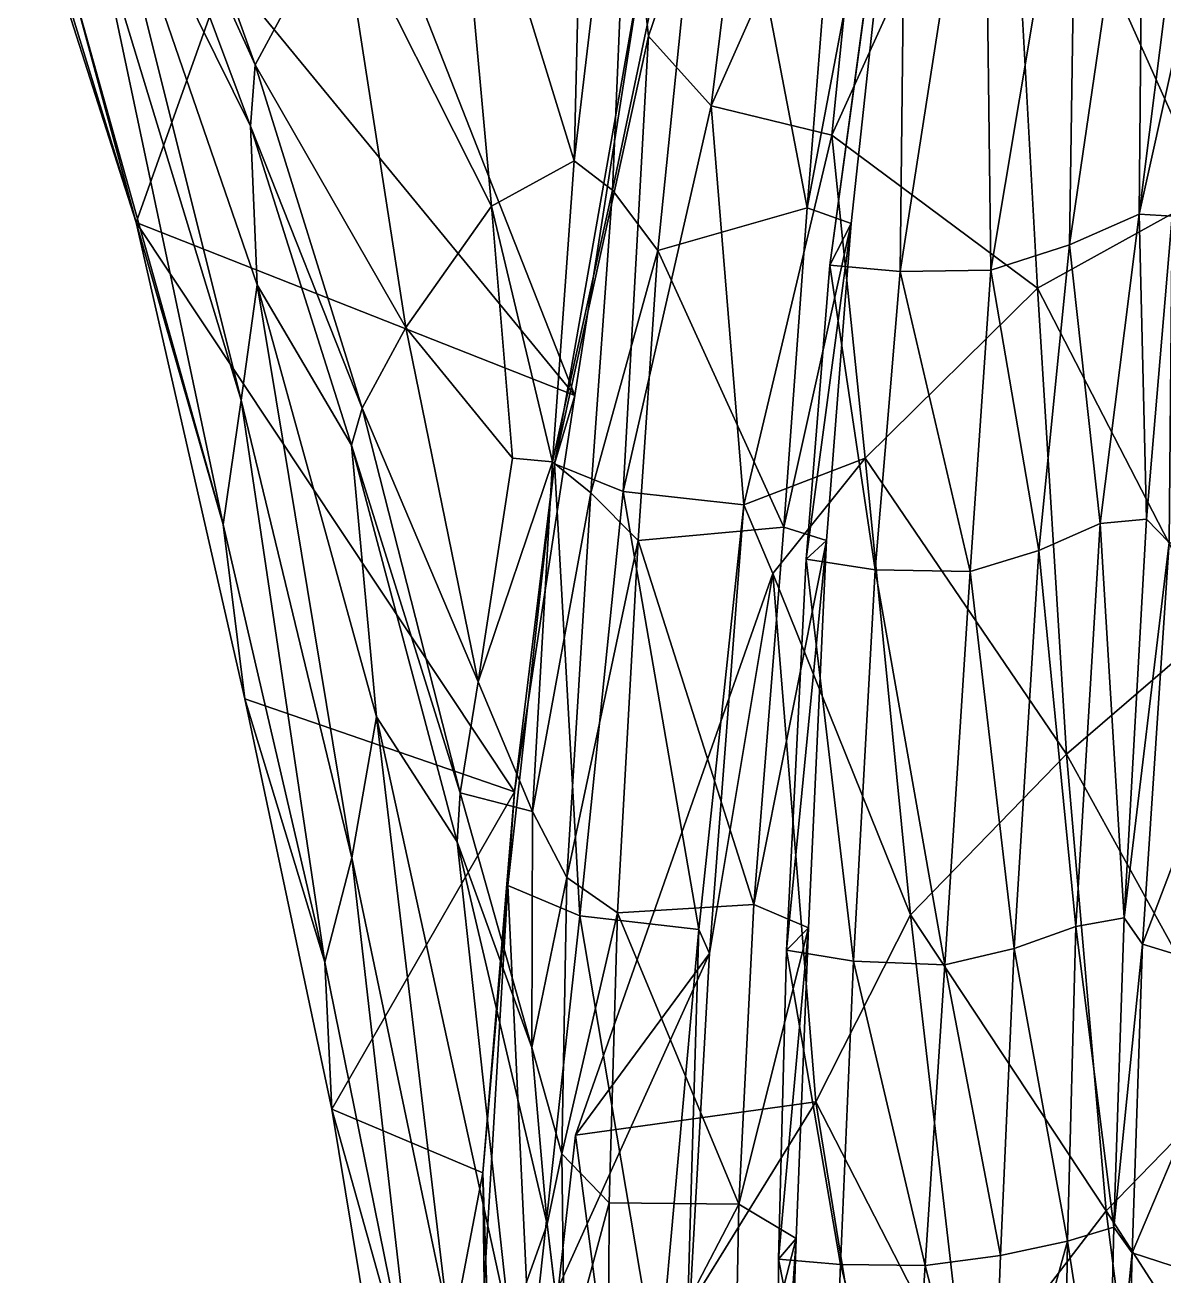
# Model space of a CAD drawing. Extents: x -4.77 to 4.77, y -2.48 to 3.3.
# Drawn here: x -0.8124 to -0.4326, y -1.204 to -0.7869 of the extents above; entities that cross this region are included whole.
import ezdxf

# ---------------------------------------------------------------- set-up
doc = ezdxf.new("R2010")
doc.units = 0

msp = doc.modelspace()

# ---------------------------------------------------------------- linework, layer by layer
for points in [[(-0.67039, -0.69852, 0.4701), (-0.62931, -0.83221, 0.49057), (-0.62475, -0.64262, 0.54521)], [(-0.67039, -0.69852, -0.4701), (-0.62475, -0.64262, -0.54521), (-0.62931, -0.83221, -0.49057)], [(-0.60869, -0.65863, 0.56828), (-0.62475, -0.64262, 0.54521), (-0.62931, -0.83221, 0.49057)], [(-0.60869, -0.65863, -0.56828), (-0.62931, -0.83221, -0.49057), (-0.62475, -0.64262, -0.54521)], [(-0.60869, -0.65863, 0.56828), (-0.62931, -0.83221, 0.49057), (-0.61648, -0.84192, 0.51817)], [(-0.60869, -0.65863, -0.56828), (-0.61648, -0.84192, -0.51817), (-0.62931, -0.83221, -0.49057)], [(-0.58315, -0.6831, 0.58281), (-0.60869, -0.65863, 0.56828), (-0.61648, -0.84192, 0.51817)], [(-0.58315, -0.6831, -0.58281), (-0.61648, -0.84192, -0.51817), (-0.60869, -0.65863, -0.56828)], [(-0.58315, -0.6831, 0.58281), (-0.55156, -0.84787, 0.52483), (-0.53659, -0.65766, 0.56737)], [(-0.58315, -0.6831, -0.58281), (-0.53659, -0.65766, -0.56737), (-0.55156, -0.84787, -0.52483)], [(-0.55156, -0.84787, 0.52483), (-0.51603, -0.65973, 0.57687), (-0.53659, -0.65766, 0.56737)], [(-0.55156, -0.84787, -0.52483), (-0.53659, -0.65766, -0.56737), (-0.51603, -0.65973, -0.57687)], [(-0.55156, -0.84787, 0.52483), (-0.53688, -0.85305, 0.52474), (-0.51603, -0.65973, 0.57687)], [(-0.55156, -0.84787, -0.52483), (-0.51603, -0.65973, -0.57687), (-0.53688, -0.85305, -0.52474)], [(-0.51603, -0.65973, 0.57687), (-0.54395, -0.86695, 0.58427), (-0.51842, -0.67903, 0.65101)], [(-0.51603, -0.65973, 0.57687), (-0.53688, -0.85305, 0.52474), (-0.54395, -0.86695, 0.58427)], [(-0.51603, -0.65973, -0.57687), (-0.51842, -0.67903, -0.65101), (-0.54395, -0.86695, -0.58427)], [(-0.51603, -0.65973, -0.57687), (-0.54395, -0.86695, -0.58427), (-0.53688, -0.85305, -0.52474)], [(-0.73563, -0.80014, 0.33411), (-0.78335, -0.66776, 0.31267), (-0.78702, -0.68729, 0.28582)], [(-0.73563, -0.80014, -0.33411), (-0.78702, -0.68729, -0.28582), (-0.78335, -0.66776, -0.31267)], [(-0.70715, -0.74733, 0.39719), (-0.78335, -0.66776, 0.31267), (-0.73563, -0.80014, 0.33411)], [(-0.70715, -0.74733, -0.39719), (-0.73563, -0.80014, -0.33411), (-0.78335, -0.66776, -0.31267)], [(-0.52059, -0.86904, 0.61754), (-0.51842, -0.67903, 0.65101), (-0.54395, -0.86695, 0.58427)], [(-0.52059, -0.86904, -0.61754), (-0.54395, -0.86695, -0.58427), (-0.51842, -0.67903, -0.65101)], [(-0.52059, -0.86904, 0.61754), (-0.49259, -0.68887, 0.67537), (-0.51842, -0.67903, 0.65101)], [(-0.52059, -0.86904, -0.61754), (-0.51842, -0.67903, -0.65101), (-0.49259, -0.68887, -0.67537)], [(-0.58315, -0.6831, 0.58281), (-0.61648, -0.84192, 0.51817), (-0.60135, -0.86204, 0.5306)], [(-0.58315, -0.6831, -0.58281), (-0.60135, -0.86204, -0.5306), (-0.61648, -0.84192, -0.51817)], [(-0.60686, -0.76875, -0.67913), (-0.56726, -0.68177, -0.78219), (-0.6045, -0.79064, -0.71361)], [(-0.60686, -0.76875, 0.67913), (-0.6045, -0.79064, 0.71361), (-0.56726, -0.68177, 0.78219)], [(-0.56726, -0.68177, -0.78219), (-0.58352, -0.81381, -0.72971), (-0.6045, -0.79064, -0.71361)], [(-0.56726, -0.68177, 0.78219), (-0.6045, -0.79064, 0.71361), (-0.58352, -0.81381, 0.72971)], [(-0.58315, -0.6831, 0.58281), (-0.60135, -0.86204, 0.5306), (-0.55156, -0.84787, 0.52483)], [(-0.58315, -0.6831, -0.58281), (-0.55156, -0.84787, -0.52483), (-0.60135, -0.86204, -0.5306)], [(-0.56726, -0.68177, -0.78219), (-0.5301, -0.69349, -0.80287), (-0.58352, -0.81381, -0.72971)], [(-0.56726, -0.68177, 0.78219), (-0.58352, -0.81381, 0.72971), (-0.5301, -0.69349, 0.80287)], [(-0.78955, -0.7148, 0.07684), (-0.73714, -0.82061, 0.30188), (-0.78702, -0.68729, 0.28582)], [(-0.78955, -0.7148, -0.07684), (-0.78702, -0.68729, -0.28582), (-0.73714, -0.82061, -0.30188)], [(-0.73563, -0.80014, 0.33411), (-0.78702, -0.68729, 0.28582), (-0.73714, -0.82061, 0.30188)], [(-0.73563, -0.80014, -0.33411), (-0.73714, -0.82061, -0.30188), (-0.78702, -0.68729, -0.28582)], [(-0.43945, -0.69167, 0.67872), (-0.44082, -0.84994, 0.62229), (-0.42017, -0.68582, 0.66296)], [(-0.40632, -0.69414, 0.66942), (-0.42017, -0.68582, 0.66296), (-0.44082, -0.84994, 0.62229)], [(-0.43945, -0.69167, -0.67872), (-0.42017, -0.68582, -0.66296), (-0.44082, -0.84994, -0.62229)], [(-0.40632, -0.69414, -0.66942), (-0.44082, -0.84994, -0.62229), (-0.42017, -0.68582, -0.66296)], [(-0.49259, -0.68887, 0.67537), (-0.52059, -0.86904, 0.61754), (-0.4903, -0.8686, 0.64136)], [(-0.49259, -0.68887, -0.67537), (-0.4903, -0.8686, -0.64136), (-0.52059, -0.86904, -0.61754)], [(-0.49259, -0.68887, 0.67537), (-0.4903, -0.8686, 0.64136), (-0.46168, -0.6971, 0.69182)], [(-0.49259, -0.68887, -0.67537), (-0.46168, -0.6971, -0.69182), (-0.4903, -0.8686, -0.64136)], [(-0.43945, -0.69167, 0.67872), (-0.46411, -0.86019, 0.63727), (-0.44082, -0.84994, 0.62229)], [(-0.46411, -0.86019, 0.63727), (-0.43945, -0.69167, 0.67872), (-0.46168, -0.6971, 0.69182)], [(-0.43945, -0.69167, -0.67872), (-0.44082, -0.84994, -0.62229), (-0.46411, -0.86019, -0.63727)], [(-0.46411, -0.86019, -0.63727), (-0.46168, -0.6971, -0.69182), (-0.43945, -0.69167, -0.67872)], [(-0.54329, -0.82364, -0.74748), (-0.58352, -0.81381, -0.72971), (-0.5301, -0.69349, -0.80287)], [(-0.54329, -0.82364, 0.74748), (-0.5301, -0.69349, 0.80287), (-0.58352, -0.81381, 0.72971)], [(-0.54329, -0.82364, -0.74748), (-0.5301, -0.69349, -0.80287), (-0.48477, -0.69451, -0.81741)], [(-0.54329, -0.82364, 0.74748), (-0.48477, -0.69451, 0.81741), (-0.5301, -0.69349, 0.80287)], [(-0.47472, -0.87468, -0.83287), (-0.54329, -0.82364, -0.74748), (-0.48477, -0.69451, -0.81741)], [(-0.47472, -0.87468, 0.83287), (-0.48477, -0.69451, 0.81741), (-0.54329, -0.82364, 0.74748)], [(-0.41812, -0.84325, -0.90366), (-0.48477, -0.69451, -0.81741), (-0.40211, -0.71086, -0.92346)], [(-0.41812, -0.84325, -0.90366), (-0.47472, -0.87468, -0.83287), (-0.48477, -0.69451, -0.81741)], [(-0.41812, -0.84325, 0.90366), (-0.40211, -0.71086, 0.92346), (-0.48477, -0.69451, 0.81741)], [(-0.41812, -0.84325, 0.90366), (-0.48477, -0.69451, 0.81741), (-0.47472, -0.87468, 0.83287)], [(-0.40632, -0.69414, 0.66942), (-0.44082, -0.84994, 0.62229), (-0.4298, -0.85068, 0.63118)], [(-0.40632, -0.69414, -0.66942), (-0.4298, -0.85068, -0.63118), (-0.44082, -0.84994, -0.62229)], [(-0.70715, -0.74733, 0.39719), (-0.65677, -0.84731, 0.45011), (-0.67039, -0.69852, 0.4701)], [(-0.70715, -0.74733, -0.39719), (-0.67039, -0.69852, -0.4701), (-0.65677, -0.84731, -0.45011)], [(-0.67039, -0.69852, 0.4701), (-0.65677, -0.84731, 0.45011), (-0.62931, -0.83221, 0.49057)], [(-0.67039, -0.69852, -0.4701), (-0.62931, -0.83221, -0.49057), (-0.65677, -0.84731, -0.45011)], [(-0.46411, -0.86019, 0.63727), (-0.46168, -0.6971, 0.69182), (-0.4903, -0.8686, 0.64136)], [(-0.46411, -0.86019, -0.63727), (-0.4903, -0.8686, -0.64136), (-0.46168, -0.6971, -0.69182)], [(-0.78955, -0.7148, 0.07684), (-0.74027, -0.91201, -0.07751), (-0.73495, -0.87358, 0.11231)], [(-0.78955, -0.7148, 0.07684), (-0.73495, -0.87358, 0.11231), (-0.73714, -0.82061, 0.30188)], [(-0.78955, -0.7148, 0.07684), (-0.78854, -0.75342, -0.10989), (-0.74027, -0.91201, -0.07751)], [(-0.78955, -0.7148, -0.07684), (-0.73495, -0.87358, -0.11231), (-0.74027, -0.91201, 0.07751)], [(-0.78955, -0.7148, -0.07684), (-0.73714, -0.82061, -0.30188), (-0.73495, -0.87358, -0.11231)], [(-0.78955, -0.7148, -0.07684), (-0.74027, -0.91201, 0.07751), (-0.78854, -0.75342, 0.10989)], [(-0.81237, -0.73708, -0.39795), (-0.77526, -0.85278, -0.45732), (-0.79784, -0.76937, -0.30401)], [(-0.81237, -0.73708, -0.39795), (-0.80525, -0.75546, -0.48389), (-0.77526, -0.85278, -0.45732)], [(-0.81237, -0.73708, 0.39795), (-0.79784, -0.76937, 0.30401), (-0.77526, -0.85278, 0.45732)], [(-0.81237, -0.73708, 0.39795), (-0.77526, -0.85278, 0.45732), (-0.80525, -0.75546, 0.48389)], [(-0.68542, -0.88778, 0.39203), (-0.70715, -0.74733, 0.39719), (-0.73563, -0.80014, 0.33411)], [(-0.68542, -0.88778, -0.39203), (-0.73563, -0.80014, -0.33411), (-0.70715, -0.74733, -0.39719)], [(-0.70715, -0.74733, 0.39719), (-0.68542, -0.88778, 0.39203), (-0.65677, -0.84731, 0.45011)], [(-0.70715, -0.74733, -0.39719), (-0.65677, -0.84731, -0.45011), (-0.68542, -0.88778, -0.39203)], [(-0.74634, -0.95344, -0.25637), (-0.78854, -0.75342, -0.10989), (-0.79784, -0.76937, -0.30401)], [(-0.74634, -0.95344, 0.25637), (-0.79784, -0.76937, 0.30401), (-0.78854, -0.75342, 0.10989)], [(-0.74634, -0.95344, -0.25637), (-0.74027, -0.91201, -0.07751), (-0.78854, -0.75342, -0.10989)], [(-0.74634, -0.95344, 0.25637), (-0.78854, -0.75342, 0.10989), (-0.74027, -0.91201, 0.07751)], [(-0.7454, -0.76868, -0.55866), (-0.77526, -0.85278, -0.45732), (-0.80525, -0.75546, -0.48389)], [(-0.7454, -0.76868, 0.55866), (-0.80525, -0.75546, 0.48389), (-0.77526, -0.85278, 0.45732)], [(-0.77526, -0.85278, -0.45732), (-0.74634, -0.95344, -0.25637), (-0.79784, -0.76937, -0.30401)], [(-0.77526, -0.85278, 0.45732), (-0.79784, -0.76937, 0.30401), (-0.74634, -0.95344, 0.25637)], [(-0.7454, -0.76868, -0.55866), (-0.62906, -0.91042, -0.56579), (-0.77526, -0.85278, -0.45732)], [(-0.7454, -0.76868, 0.55866), (-0.77526, -0.85278, 0.45732), (-0.62906, -0.91042, 0.56579)], [(-0.7454, -0.76868, -0.55866), (-0.6791, -0.78314, -0.6089), (-0.62906, -0.91042, -0.56579)], [(-0.7454, -0.76868, 0.55866), (-0.62906, -0.91042, 0.56579), (-0.6791, -0.78314, 0.6089)], [(-0.6791, -0.78314, -0.6089), (-0.60686, -0.76875, -0.67913), (-0.62906, -0.91042, -0.56579)], [(-0.6791, -0.78314, 0.6089), (-0.62906, -0.91042, 0.56579), (-0.60686, -0.76875, 0.67913)], [(-0.60686, -0.76875, -0.67913), (-0.63577, -0.93318, -0.6001), (-0.62906, -0.91042, -0.56579)], [(-0.60686, -0.76875, -0.67913), (-0.6045, -0.79064, -0.71361), (-0.63577, -0.93318, -0.6001)], [(-0.60686, -0.76875, 0.67913), (-0.62906, -0.91042, 0.56579), (-0.63577, -0.93318, 0.6001)], [(-0.60686, -0.76875, 0.67913), (-0.63577, -0.93318, 0.6001), (-0.6045, -0.79064, 0.71361)], [(-0.61288, -0.94242, -0.6375), (-0.63577, -0.93318, -0.6001), (-0.6045, -0.79064, -0.71361)], [(-0.61288, -0.94242, 0.6375), (-0.6045, -0.79064, 0.71361), (-0.63577, -0.93318, 0.6001)], [(-0.61288, -0.94242, -0.6375), (-0.6045, -0.79064, -0.71361), (-0.58352, -0.81381, -0.72971)], [(-0.61288, -0.94242, 0.6375), (-0.58352, -0.81381, 0.72971), (-0.6045, -0.79064, 0.71361)], [(-0.69999, -0.91463, 0.35501), (-0.73563, -0.80014, 0.33411), (-0.73714, -0.82061, 0.30188)], [(-0.69999, -0.91463, -0.35501), (-0.73714, -0.82061, -0.30188), (-0.73563, -0.80014, -0.33411)], [(-0.68542, -0.88778, 0.39203), (-0.73563, -0.80014, 0.33411), (-0.69999, -0.91463, 0.35501)], [(-0.68542, -0.88778, -0.39203), (-0.69999, -0.91463, -0.35501), (-0.73563, -0.80014, -0.33411)], [(-0.57272, -0.94687, -0.65431), (-0.61288, -0.94242, -0.6375), (-0.58352, -0.81381, -0.72971)], [(-0.57272, -0.94687, 0.65431), (-0.58352, -0.81381, 0.72971), (-0.61288, -0.94242, 0.6375)], [(-0.57272, -0.94687, -0.65431), (-0.58352, -0.81381, -0.72971), (-0.54329, -0.82364, -0.74748)], [(-0.57272, -0.94687, 0.65431), (-0.54329, -0.82364, 0.74748), (-0.58352, -0.81381, 0.72971)], [(-0.73495, -0.87358, 0.11231), (-0.70352, -0.92696, 0.32407), (-0.73714, -0.82061, 0.30188)], [(-0.69999, -0.91463, 0.35501), (-0.73714, -0.82061, 0.30188), (-0.70352, -0.92696, 0.32407)], [(-0.73495, -0.87358, -0.11231), (-0.73714, -0.82061, -0.30188), (-0.70352, -0.92696, -0.32407)], [(-0.69999, -0.91463, -0.35501), (-0.70352, -0.92696, -0.32407), (-0.73714, -0.82061, -0.30188)], [(-0.57272, -0.94687, -0.65431), (-0.54329, -0.82364, -0.74748), (-0.53222, -0.9313, -0.76497)], [(-0.57272, -0.94687, 0.65431), (-0.53222, -0.9313, 0.76497), (-0.54329, -0.82364, 0.74748)], [(-0.47472, -0.87468, -0.83287), (-0.53222, -0.9313, -0.76497), (-0.54329, -0.82364, -0.74748)], [(-0.47472, -0.87468, 0.83287), (-0.54329, -0.82364, 0.74748), (-0.53222, -0.9313, 0.76497)], [(-0.65677, -0.84731, 0.45011), (-0.63647, -0.9326, 0.45905), (-0.62931, -0.83221, 0.49057)], [(-0.65677, -0.84731, -0.45011), (-0.62931, -0.83221, -0.49057), (-0.63647, -0.9326, -0.45905)], [(-0.63647, -0.9326, 0.45905), (-0.61648, -0.84192, 0.51817), (-0.62931, -0.83221, 0.49057)], [(-0.63647, -0.9326, -0.45905), (-0.62931, -0.83221, -0.49057), (-0.61648, -0.84192, -0.51817)], [(-0.63647, -0.9326, 0.45905), (-0.62368, -0.94288, 0.49353), (-0.61648, -0.84192, 0.51817)], [(-0.63647, -0.9326, -0.45905), (-0.61648, -0.84192, -0.51817), (-0.62368, -0.94288, -0.49353)], [(-0.62368, -0.94288, 0.49353), (-0.60135, -0.86204, 0.5306), (-0.61648, -0.84192, 0.51817)], [(-0.62368, -0.94288, -0.49353), (-0.61648, -0.84192, -0.51817), (-0.60135, -0.86204, -0.5306)], [(-0.41629, -0.988, -0.90769), (-0.47472, -0.87468, -0.83287), (-0.41812, -0.84325, -0.90366)], [(-0.41629, -0.988, 0.90769), (-0.41812, -0.84325, 0.90366), (-0.47472, -0.87468, 0.83287)], [(-0.68542, -0.88778, 0.39203), (-0.6498, -0.93135, 0.4398), (-0.65677, -0.84731, 0.45011)], [(-0.68542, -0.88778, -0.39203), (-0.65677, -0.84731, -0.45011), (-0.6498, -0.93135, -0.4398)], [(-0.65677, -0.84731, 0.45011), (-0.6498, -0.93135, 0.4398), (-0.63647, -0.9326, 0.45905)], [(-0.65677, -0.84731, -0.45011), (-0.63647, -0.9326, -0.45905), (-0.6498, -0.93135, -0.4398)], [(-0.60135, -0.86204, 0.5306), (-0.55939, -0.95431, 0.49387), (-0.55156, -0.84787, 0.52483)], [(-0.60135, -0.86204, -0.5306), (-0.55156, -0.84787, -0.52483), (-0.55939, -0.95431, -0.49387)], [(-0.55939, -0.95431, 0.49387), (-0.53688, -0.85305, 0.52474), (-0.55156, -0.84787, 0.52483)], [(-0.55939, -0.95431, -0.49387), (-0.55156, -0.84787, -0.52483), (-0.53688, -0.85305, -0.52474)], [(-0.46411, -0.86019, 0.63727), (-0.45382, -0.95307, 0.59688), (-0.44082, -0.84994, 0.62229)], [(-0.46411, -0.86019, -0.63727), (-0.44082, -0.84994, -0.62229), (-0.45382, -0.95307, -0.59688)], [(-0.43845, -0.95167, 0.60576), (-0.44082, -0.84994, 0.62229), (-0.45382, -0.95307, 0.59688)], [(-0.43845, -0.95167, -0.60576), (-0.45382, -0.95307, -0.59688), (-0.44082, -0.84994, -0.62229)], [(-0.43845, -0.95167, 0.60576), (-0.4298, -0.85068, 0.63118), (-0.44082, -0.84994, 0.62229)], [(-0.43845, -0.95167, -0.60576), (-0.44082, -0.84994, -0.62229), (-0.4298, -0.85068, -0.63118)], [(-0.4298, -0.85068, 0.63118), (-0.43845, -0.95167, 0.60576), (-0.43087, -0.95948, 0.62971)], [(-0.4298, -0.85068, -0.63118), (-0.43087, -0.95948, -0.62971), (-0.43845, -0.95167, -0.60576)], [(-0.77526, -0.85278, -0.45732), (-0.64913, -1.04256, -0.46603), (-0.73903, -1.01156, -0.38641)], [(-0.77526, -0.85278, -0.45732), (-0.73903, -1.01156, -0.38641), (-0.74634, -0.95344, -0.25637)], [(-0.77526, -0.85278, -0.45732), (-0.62906, -0.91042, -0.56579), (-0.64913, -1.04256, -0.46603)], [(-0.77526, -0.85278, 0.45732), (-0.73903, -1.01156, 0.38641), (-0.64913, -1.04256, 0.46603)], [(-0.77526, -0.85278, 0.45732), (-0.74634, -0.95344, 0.25637), (-0.73903, -1.01156, 0.38641)], [(-0.77526, -0.85278, 0.45732), (-0.64913, -1.04256, 0.46603), (-0.62906, -0.91042, 0.56579)], [(-0.55939, -0.95431, 0.49387), (-0.54516, -0.95875, 0.49448), (-0.53688, -0.85305, 0.52474)], [(-0.55939, -0.95431, -0.49387), (-0.53688, -0.85305, -0.52474), (-0.54516, -0.95875, -0.49448)], [(-0.53688, -0.85305, 0.52474), (-0.55193, -0.96498, 0.55276), (-0.54395, -0.86695, 0.58427)], [(-0.53688, -0.85305, 0.52474), (-0.54516, -0.95875, 0.49448), (-0.55193, -0.96498, 0.55276)], [(-0.53688, -0.85305, -0.52474), (-0.54395, -0.86695, -0.58427), (-0.55193, -0.96498, -0.55276)], [(-0.53688, -0.85305, -0.52474), (-0.55193, -0.96498, -0.55276), (-0.54516, -0.95875, -0.49448)], [(-0.62368, -0.94288, 0.49353), (-0.60795, -0.95883, 0.50518), (-0.60135, -0.86204, 0.5306)], [(-0.62368, -0.94288, -0.49353), (-0.60135, -0.86204, -0.5306), (-0.60795, -0.95883, -0.50518)], [(-0.60135, -0.86204, 0.5306), (-0.60795, -0.95883, 0.50518), (-0.55939, -0.95431, 0.49387)], [(-0.60135, -0.86204, -0.5306), (-0.55939, -0.95431, -0.49387), (-0.60795, -0.95883, -0.50518)], [(-0.4743, -0.9621, 0.6111), (-0.46411, -0.86019, 0.63727), (-0.4903, -0.8686, 0.64136)], [(-0.4743, -0.9621, -0.6111), (-0.4903, -0.8686, -0.64136), (-0.46411, -0.86019, -0.63727)], [(-0.46411, -0.86019, 0.63727), (-0.4743, -0.9621, 0.6111), (-0.45382, -0.95307, 0.59688)], [(-0.46411, -0.86019, -0.63727), (-0.45382, -0.95307, -0.59688), (-0.4743, -0.9621, -0.6111)], [(-0.52889, -0.96855, 0.58948), (-0.54395, -0.86695, 0.58427), (-0.55193, -0.96498, 0.55276)], [(-0.52889, -0.96855, -0.58948), (-0.55193, -0.96498, -0.55276), (-0.54395, -0.86695, -0.58427)], [(-0.52889, -0.96855, 0.58948), (-0.52059, -0.86904, 0.61754), (-0.54395, -0.86695, 0.58427)], [(-0.52889, -0.96855, -0.58948), (-0.54395, -0.86695, -0.58427), (-0.52059, -0.86904, -0.61754)], [(-0.52059, -0.86904, 0.61754), (-0.52889, -0.96855, 0.58948), (-0.49716, -0.9691, 0.61446)], [(-0.52059, -0.86904, -0.61754), (-0.49716, -0.9691, -0.61446), (-0.52889, -0.96855, -0.58948)], [(-0.52059, -0.86904, 0.61754), (-0.49716, -0.9691, 0.61446), (-0.4903, -0.8686, 0.64136)], [(-0.52059, -0.86904, -0.61754), (-0.4903, -0.8686, -0.64136), (-0.49716, -0.9691, -0.61446)], [(-0.4743, -0.9621, 0.6111), (-0.4903, -0.8686, 0.64136), (-0.49716, -0.9691, 0.61446)], [(-0.4743, -0.9621, -0.6111), (-0.49716, -0.9691, -0.61446), (-0.4903, -0.8686, -0.64136)], [(-0.70334, -1.06458, -0.04396), (-0.73495, -0.87358, 0.11231), (-0.74027, -0.91201, -0.07751)], [(-0.70334, -1.06458, 0.04396), (-0.74027, -0.91201, 0.07751), (-0.73495, -0.87358, -0.11231)], [(-0.73495, -0.87358, 0.11231), (-0.69521, -1.01754, 0.15644), (-0.70352, -0.92696, 0.32407)], [(-0.70334, -1.06458, -0.04396), (-0.69521, -1.01754, 0.15644), (-0.73495, -0.87358, 0.11231)], [(-0.73495, -0.87358, -0.11231), (-0.70352, -0.92696, -0.32407), (-0.69521, -1.01754, -0.15644)], [(-0.70334, -1.06458, 0.04396), (-0.73495, -0.87358, -0.11231), (-0.69521, -1.01754, -0.15644)], [(-0.46503, -1.02998, -0.84645), (-0.53222, -0.9313, -0.76497), (-0.47472, -0.87468, -0.83287)], [(-0.46503, -1.02998, 0.84645), (-0.47472, -0.87468, 0.83287), (-0.53222, -0.9313, 0.76497)], [(-0.41629, -0.988, -0.90769), (-0.46503, -1.02998, -0.84645), (-0.47472, -0.87468, -0.83287)], [(-0.41629, -0.988, 0.90769), (-0.47472, -0.87468, 0.83287), (-0.46503, -1.02998, 0.84645)], [(-0.66129, -1.00593, 0.40315), (-0.68542, -0.88778, 0.39203), (-0.69999, -0.91463, 0.35501)], [(-0.66129, -1.00593, -0.40315), (-0.69999, -0.91463, -0.35501), (-0.68542, -0.88778, -0.39203)], [(-0.68542, -0.88778, 0.39203), (-0.66129, -1.00593, 0.40315), (-0.6498, -0.93135, 0.4398)], [(-0.68542, -0.88778, -0.39203), (-0.6498, -0.93135, -0.4398), (-0.66129, -1.00593, -0.40315)], [(-0.71245, -1.09938, -0.20908), (-0.74027, -0.91201, -0.07751), (-0.74634, -0.95344, -0.25637)], [(-0.71245, -1.09938, 0.20908), (-0.74634, -0.95344, 0.25637), (-0.74027, -0.91201, 0.07751)], [(-0.71245, -1.09938, -0.20908), (-0.70334, -1.06458, -0.04396), (-0.74027, -0.91201, -0.07751)], [(-0.71245, -1.09938, 0.20908), (-0.74027, -0.91201, 0.07751), (-0.70334, -1.06458, 0.04396)], [(-0.63577, -0.93318, -0.6001), (-0.64913, -1.04256, -0.46603), (-0.62906, -0.91042, -0.56579)], [(-0.63577, -0.93318, 0.6001), (-0.62906, -0.91042, 0.56579), (-0.64913, -1.04256, 0.46603)], [(-0.70352, -0.92696, 0.32407), (-0.66731, -1.0429, 0.37541), (-0.69999, -0.91463, 0.35501)], [(-0.70352, -0.92696, -0.32407), (-0.69999, -0.91463, -0.35501), (-0.66731, -1.0429, -0.37541)], [(-0.66129, -1.00593, 0.40315), (-0.69999, -0.91463, 0.35501), (-0.66731, -1.0429, 0.37541)], [(-0.66129, -1.00593, -0.40315), (-0.66731, -1.0429, -0.37541), (-0.69999, -0.91463, -0.35501)], [(-0.69521, -1.01754, 0.15644), (-0.66829, -1.05924, 0.35418), (-0.70352, -0.92696, 0.32407)], [(-0.70352, -0.92696, 0.32407), (-0.66829, -1.05924, 0.35418), (-0.66731, -1.0429, 0.37541)], [(-0.69521, -1.01754, -0.15644), (-0.70352, -0.92696, -0.32407), (-0.66829, -1.05924, -0.35418)], [(-0.70352, -0.92696, -0.32407), (-0.66731, -1.0429, -0.37541), (-0.66829, -1.05924, -0.35418)], [(-0.66129, -1.00593, 0.40315), (-0.63647, -0.9326, 0.45905), (-0.6498, -0.93135, 0.4398)], [(-0.66129, -1.00593, -0.40315), (-0.6498, -0.93135, -0.4398), (-0.63647, -0.9326, -0.45905)], [(-0.66129, -1.00593, 0.40315), (-0.64313, -1.0492, 0.42346), (-0.63647, -0.9326, 0.45905)], [(-0.66129, -1.00593, -0.40315), (-0.63647, -0.9326, -0.45905), (-0.64313, -1.0492, -0.42346)], [(-0.63577, -0.93318, -0.6001), (-0.6274, -1.08397, -0.52975), (-0.65143, -1.07387, -0.49399)], [(-0.63577, -0.93318, -0.6001), (-0.65143, -1.07387, -0.49399), (-0.64913, -1.04256, -0.46603)], [(-0.63577, -0.93318, 0.6001), (-0.65143, -1.07387, 0.49399), (-0.6274, -1.08397, 0.52975)], [(-0.63577, -0.93318, 0.6001), (-0.64913, -1.04256, 0.46603), (-0.65143, -1.07387, 0.49399)], [(-0.64313, -1.0492, 0.42346), (-0.62368, -0.94288, 0.49353), (-0.63647, -0.9326, 0.45905)], [(-0.64313, -1.0492, -0.42346), (-0.63647, -0.9326, -0.45905), (-0.62368, -0.94288, -0.49353)], [(-0.63577, -0.93318, -0.6001), (-0.61288, -0.94242, -0.6375), (-0.6274, -1.08397, -0.52975)], [(-0.63577, -0.93318, 0.6001), (-0.6274, -1.08397, 0.52975), (-0.61288, -0.94242, 0.6375)], [(-0.57272, -0.94687, -0.65431), (-0.53222, -0.9313, -0.76497), (-0.56298, -0.96983, -0.68568)], [(-0.57272, -0.94687, 0.65431), (-0.56298, -0.96983, 0.68568), (-0.53222, -0.9313, 0.76497)], [(-0.56298, -0.96983, -0.68568), (-0.53222, -0.9313, -0.76497), (-0.51709, -1.08365, -0.78421)], [(-0.56298, -0.96983, 0.68568), (-0.51709, -1.08365, 0.78421), (-0.53222, -0.9313, 0.76497)], [(-0.46503, -1.02998, -0.84645), (-0.51709, -1.08365, -0.78421), (-0.53222, -0.9313, -0.76497)], [(-0.46503, -1.02998, 0.84645), (-0.53222, -0.9313, 0.76497), (-0.51709, -1.08365, 0.78421)], [(-0.58763, -1.08855, -0.55544), (-0.6274, -1.08397, -0.52975), (-0.61288, -0.94242, -0.6375)], [(-0.58763, -1.08855, 0.55544), (-0.61288, -0.94242, 0.6375), (-0.6274, -1.08397, 0.52975)], [(-0.58763, -1.08855, -0.55544), (-0.61288, -0.94242, -0.6375), (-0.57272, -0.94687, -0.65431)], [(-0.58763, -1.08855, 0.55544), (-0.57272, -0.94687, 0.65431), (-0.61288, -0.94242, 0.6375)], [(-0.64313, -1.0492, 0.42346), (-0.63169, -1.07118, 0.45865), (-0.62368, -0.94288, 0.49353)], [(-0.64313, -1.0492, -0.42346), (-0.62368, -0.94288, -0.49353), (-0.63169, -1.07118, -0.45865)], [(-0.63169, -1.07118, 0.45865), (-0.60795, -0.95883, 0.50518), (-0.62368, -0.94288, 0.49353)], [(-0.63169, -1.07118, -0.45865), (-0.62368, -0.94288, -0.49353), (-0.60795, -0.95883, -0.50518)], [(-0.58414, -1.09649, -0.58541), (-0.58763, -1.08855, -0.55544), (-0.57272, -0.94687, -0.65431)], [(-0.58414, -1.09649, 0.58541), (-0.57272, -0.94687, 0.65431), (-0.58763, -1.08855, 0.55544)], [(-0.58414, -1.09649, -0.58541), (-0.57272, -0.94687, -0.65431), (-0.56298, -0.96983, -0.68568)], [(-0.58414, -1.09649, 0.58541), (-0.56298, -0.96983, 0.68568), (-0.57272, -0.94687, 0.65431)], [(-0.73903, -1.01156, -0.38641), (-0.71245, -1.09938, -0.20908), (-0.74634, -0.95344, -0.25637)], [(-0.73903, -1.01156, 0.38641), (-0.74634, -0.95344, 0.25637), (-0.71245, -1.09938, 0.20908)], [(-0.56931, -1.08013, 0.45944), (-0.55939, -0.95431, 0.49387), (-0.60795, -0.95883, 0.50518)], [(-0.56931, -1.08013, -0.45944), (-0.60795, -0.95883, -0.50518), (-0.55939, -0.95431, -0.49387)], [(-0.56931, -1.08013, 0.45944), (-0.54516, -0.95875, 0.49448), (-0.55939, -0.95431, 0.49387)], [(-0.56931, -1.08013, -0.45944), (-0.55939, -0.95431, -0.49387), (-0.54516, -0.95875, -0.49448)], [(-0.46195, -1.08745, 0.56053), (-0.45382, -0.95307, 0.59688), (-0.4743, -0.9621, 0.6111)], [(-0.46195, -1.08745, -0.56053), (-0.4743, -0.9621, -0.6111), (-0.45382, -0.95307, -0.59688)], [(-0.4459, -1.08459, 0.56857), (-0.45382, -0.95307, 0.59688), (-0.46195, -1.08745, 0.56053)], [(-0.4459, -1.08459, -0.56857), (-0.46195, -1.08745, -0.56053), (-0.45382, -0.95307, -0.59688)], [(-0.4459, -1.08459, 0.56857), (-0.43845, -0.95167, 0.60576), (-0.45382, -0.95307, 0.59688)], [(-0.4459, -1.08459, -0.56857), (-0.45382, -0.95307, -0.59688), (-0.43845, -0.95167, -0.60576)], [(-0.4459, -1.08459, 0.56857), (-0.43087, -0.95948, 0.62971), (-0.43845, -0.95167, 0.60576)], [(-0.4459, -1.08459, -0.56857), (-0.43845, -0.95167, -0.60576), (-0.43087, -0.95948, -0.62971)], [(-0.63169, -1.07118, 0.45865), (-0.61482, -1.08298, 0.47043), (-0.60795, -0.95883, 0.50518)], [(-0.63169, -1.07118, -0.45865), (-0.60795, -0.95883, -0.50518), (-0.61482, -1.08298, -0.47043)], [(-0.56931, -1.08013, 0.45944), (-0.60795, -0.95883, 0.50518), (-0.61482, -1.08298, 0.47043)], [(-0.56931, -1.08013, -0.45944), (-0.61482, -1.08298, -0.47043), (-0.60795, -0.95883, -0.50518)], [(-0.56931, -1.08013, 0.45944), (-0.55115, -1.08797, 0.46326), (-0.54516, -0.95875, 0.49448)], [(-0.56931, -1.08013, -0.45944), (-0.54516, -0.95875, -0.49448), (-0.55115, -1.08797, -0.46326)], [(-0.55845, -1.09534, 0.51972), (-0.54516, -0.95875, 0.49448), (-0.55115, -1.08797, 0.46326)], [(-0.55845, -1.09534, 0.51972), (-0.55193, -0.96498, 0.55276), (-0.54516, -0.95875, 0.49448)], [(-0.55845, -1.09534, -0.51972), (-0.55115, -1.08797, -0.46326), (-0.54516, -0.95875, -0.49448)], [(-0.55845, -1.09534, -0.51972), (-0.54516, -0.95875, -0.49448), (-0.55193, -0.96498, -0.55276)], [(-0.48254, -1.09487, 0.5755), (-0.4743, -0.9621, 0.6111), (-0.49716, -0.9691, 0.61446)], [(-0.48254, -1.09487, -0.5755), (-0.49716, -0.9691, -0.61446), (-0.4743, -0.9621, -0.6111)], [(-0.46195, -1.08745, 0.56053), (-0.4743, -0.9621, 0.6111), (-0.48254, -1.09487, 0.5755)], [(-0.46195, -1.08745, -0.56053), (-0.48254, -1.09487, -0.5755), (-0.4743, -0.9621, -0.6111)], [(-0.4459, -1.08459, 0.56857), (-0.43975, -1.09337, 0.59584), (-0.43087, -0.95948, 0.62971)], [(-0.4459, -1.08459, -0.56857), (-0.43087, -0.95948, -0.62971), (-0.43975, -1.09337, -0.59584)], [(-0.43975, -1.09337, 0.59584), (-0.39342, -0.97145, 0.65635), (-0.43087, -0.95948, 0.62971)], [(-0.43975, -1.09337, -0.59584), (-0.43087, -0.95948, -0.62971), (-0.39342, -0.97145, -0.65635)], [(-0.53612, -1.09902, 0.55406), (-0.55193, -0.96498, 0.55276), (-0.55845, -1.09534, 0.51972)], [(-0.53612, -1.09902, -0.55406), (-0.55845, -1.09534, -0.51972), (-0.55193, -0.96498, -0.55276)], [(-0.53612, -1.09902, 0.55406), (-0.52889, -0.96855, 0.58948), (-0.55193, -0.96498, 0.55276)], [(-0.53612, -1.09902, -0.55406), (-0.55193, -0.96498, -0.55276), (-0.52889, -0.96855, -0.58948)], [(-0.54869, -1.14593, -0.70876), (-0.62883, -1.15707, -0.66119), (-0.56298, -0.96983, -0.68568)], [(-0.58414, -1.09649, -0.58541), (-0.56298, -0.96983, -0.68568), (-0.62883, -1.15707, -0.66119)], [(-0.54869, -1.14593, 0.70876), (-0.56298, -0.96983, 0.68568), (-0.62883, -1.15707, 0.66119)], [(-0.58414, -1.09649, 0.58541), (-0.62883, -1.15707, 0.66119), (-0.56298, -0.96983, 0.68568)], [(-0.56298, -0.96983, -0.68568), (-0.51709, -1.08365, -0.78421), (-0.54869, -1.14593, -0.70876)], [(-0.56298, -0.96983, 0.68568), (-0.54869, -1.14593, 0.70876), (-0.51709, -1.08365, 0.78421)], [(-0.50569, -1.10033, 0.57907), (-0.52889, -0.96855, 0.58948), (-0.53612, -1.09902, 0.55406)], [(-0.50569, -1.10033, -0.57907), (-0.53612, -1.09902, -0.55406), (-0.52889, -0.96855, -0.58948)], [(-0.50569, -1.10033, 0.57907), (-0.49716, -0.9691, 0.61446), (-0.52889, -0.96855, 0.58948)], [(-0.50569, -1.10033, -0.57907), (-0.52889, -0.96855, -0.58948), (-0.49716, -0.9691, -0.61446)], [(-0.48254, -1.09487, 0.5755), (-0.49716, -0.9691, 0.61446), (-0.50569, -1.10033, 0.57907)], [(-0.48254, -1.09487, -0.5755), (-0.50569, -1.10033, -0.57907), (-0.49716, -0.9691, -0.61446)], [(-0.43975, -1.09337, 0.59584), (-0.40412, -1.10428, 0.62312), (-0.39342, -0.97145, 0.65635)], [(-0.43975, -1.09337, -0.59584), (-0.39342, -0.97145, -0.65635), (-0.40412, -1.10428, -0.62312)], [(-0.46503, -1.02998, -0.84645), (-0.41629, -0.988, -0.90769), (-0.40668, -1.1358, -0.92229)], [(-0.46503, -1.02998, 0.84645), (-0.40668, -1.1358, 0.92229), (-0.41629, -0.988, 0.90769)], [(-0.64313, -1.0492, 0.42346), (-0.66129, -1.00593, 0.40315), (-0.66731, -1.0429, 0.37541)], [(-0.64313, -1.0492, -0.42346), (-0.66731, -1.0429, -0.37541), (-0.66129, -1.00593, -0.40315)], [(-0.64913, -1.04256, -0.46603), (-0.71009, -1.14843, -0.34617), (-0.73903, -1.01156, -0.38641)], [(-0.73903, -1.01156, -0.38641), (-0.71009, -1.14843, -0.34617), (-0.71245, -1.09938, -0.20908)], [(-0.64913, -1.04256, 0.46603), (-0.73903, -1.01156, 0.38641), (-0.71009, -1.14843, 0.34617)], [(-0.73903, -1.01156, 0.38641), (-0.71245, -1.09938, 0.20908), (-0.71009, -1.14843, 0.34617)], [(-0.69521, -1.01754, 0.15644), (-0.70334, -1.06458, -0.04396), (-0.67142, -1.21757, -0.00573)], [(-0.69521, -1.01754, -0.15644), (-0.67142, -1.21757, 0.00573), (-0.70334, -1.06458, 0.04396)], [(-0.69521, -1.01754, 0.15644), (-0.67142, -1.21757, -0.00573), (-0.65056, -1.22133, 0.19933)], [(-0.69521, -1.01754, 0.15644), (-0.65056, -1.22133, 0.19933), (-0.66829, -1.05924, 0.35418)], [(-0.69521, -1.01754, -0.15644), (-0.65056, -1.22133, -0.19933), (-0.67142, -1.21757, 0.00573)], [(-0.69521, -1.01754, -0.15644), (-0.66829, -1.05924, -0.35418), (-0.65056, -1.22133, -0.19933)], [(-0.45189, -1.18231, -0.86473), (-0.51709, -1.08365, -0.78421), (-0.46503, -1.02998, -0.84645)], [(-0.45189, -1.18231, 0.86473), (-0.46503, -1.02998, 0.84645), (-0.51709, -1.08365, 0.78421)], [(-0.46503, -1.02998, -0.84645), (-0.40668, -1.1358, -0.92229), (-0.45189, -1.18231, -0.86473)], [(-0.46503, -1.02998, 0.84645), (-0.45189, -1.18231, 0.86473), (-0.40668, -1.1358, 0.92229)], [(-0.64913, -1.04256, -0.46603), (-0.6597, -1.16964, -0.39177), (-0.71009, -1.14843, -0.34617)], [(-0.64913, -1.04256, 0.46603), (-0.71009, -1.14843, 0.34617), (-0.6597, -1.16964, 0.39177)], [(-0.6597, -1.16964, -0.39177), (-0.64913, -1.04256, -0.46603), (-0.65143, -1.07387, -0.49399)], [(-0.6597, -1.16964, 0.39177), (-0.65143, -1.07387, 0.49399), (-0.64913, -1.04256, 0.46603)], [(-0.64341, -1.12781, 0.39793), (-0.66731, -1.0429, 0.37541), (-0.66829, -1.05924, 0.35418)], [(-0.64341, -1.12781, -0.39793), (-0.66829, -1.05924, -0.35418), (-0.66731, -1.0429, -0.37541)], [(-0.64313, -1.0492, 0.42346), (-0.66731, -1.0429, 0.37541), (-0.64341, -1.12781, 0.39793)], [(-0.64313, -1.0492, -0.42346), (-0.64341, -1.12781, -0.39793), (-0.66731, -1.0429, -0.37541)], [(-0.63169, -1.07118, 0.45865), (-0.64313, -1.0492, 0.42346), (-0.64341, -1.12781, 0.39793)], [(-0.63169, -1.07118, -0.45865), (-0.64341, -1.12781, -0.39793), (-0.64313, -1.0492, -0.42346)], [(-0.65056, -1.22133, 0.19933), (-0.63823, -1.18673, 0.37665), (-0.66829, -1.05924, 0.35418)], [(-0.64341, -1.12781, 0.39793), (-0.66829, -1.05924, 0.35418), (-0.63823, -1.18673, 0.37665)], [(-0.65056, -1.22133, -0.19933), (-0.66829, -1.05924, -0.35418), (-0.63823, -1.18673, -0.37665)], [(-0.64341, -1.12781, -0.39793), (-0.63823, -1.18673, -0.37665), (-0.66829, -1.05924, -0.35418)], [(-0.70334, -1.06458, -0.04396), (-0.71245, -1.09938, -0.20908), (-0.68265, -1.24631, -0.16207)], [(-0.70334, -1.06458, 0.04396), (-0.68265, -1.24631, 0.16207), (-0.71245, -1.09938, 0.20908)], [(-0.70334, -1.06458, -0.04396), (-0.68265, -1.24631, -0.16207), (-0.67142, -1.21757, -0.00573)], [(-0.70334, -1.06458, 0.04396), (-0.67142, -1.21757, 0.00573), (-0.68265, -1.24631, 0.16207)], [(-0.63169, -1.07118, 0.45865), (-0.64341, -1.12781, 0.39793), (-0.63341, -1.16325, 0.42853)], [(-0.63169, -1.07118, -0.45865), (-0.63341, -1.16325, -0.42853), (-0.64341, -1.12781, -0.39793)], [(-0.61482, -1.08298, 0.47043), (-0.63169, -1.07118, 0.45865), (-0.63341, -1.16325, 0.42853)], [(-0.61482, -1.08298, -0.47043), (-0.63341, -1.16325, -0.42853), (-0.63169, -1.07118, -0.45865)], [(-0.6597, -1.16964, -0.39177), (-0.65143, -1.07387, -0.49399), (-0.65922, -1.20746, -0.40395)], [(-0.6597, -1.16964, 0.39177), (-0.65922, -1.20746, 0.40395), (-0.65143, -1.07387, 0.49399)], [(-0.65143, -1.07387, -0.49399), (-0.64377, -1.23418, -0.42687), (-0.65922, -1.20746, -0.40395)], [(-0.65143, -1.07387, 0.49399), (-0.65922, -1.20746, 0.40395), (-0.64377, -1.23418, 0.42687)], [(-0.65143, -1.07387, -0.49399), (-0.6274, -1.08397, -0.52975), (-0.64377, -1.23418, -0.42687)], [(-0.65143, -1.07387, 0.49399), (-0.64377, -1.23418, 0.42687), (-0.6274, -1.08397, 0.52975)], [(-0.61482, -1.08298, 0.47043), (-0.57433, -1.18011, 0.43392), (-0.56931, -1.08013, 0.45944)], [(-0.61482, -1.08298, -0.47043), (-0.56931, -1.08013, -0.45944), (-0.57433, -1.18011, -0.43392)], [(-0.55115, -1.08797, 0.46326), (-0.56931, -1.08013, 0.45944), (-0.57433, -1.18011, 0.43392)], [(-0.55115, -1.08797, -0.46326), (-0.57433, -1.18011, -0.43392), (-0.56931, -1.08013, -0.45944)], [(-0.60129, -1.23876, -0.45187), (-0.64377, -1.23418, -0.42687), (-0.6274, -1.08397, -0.52975)], [(-0.60129, -1.23876, 0.45187), (-0.6274, -1.08397, 0.52975), (-0.64377, -1.23418, 0.42687)], [(-0.61482, -1.08298, 0.47043), (-0.63341, -1.16325, 0.42853), (-0.61754, -1.17962, 0.43941)], [(-0.61482, -1.08298, -0.47043), (-0.61754, -1.17962, -0.43941), (-0.63341, -1.16325, -0.42853)], [(-0.60129, -1.23876, -0.45187), (-0.6274, -1.08397, -0.52975), (-0.58763, -1.08855, -0.55544)], [(-0.60129, -1.23876, 0.45187), (-0.58763, -1.08855, 0.55544), (-0.6274, -1.08397, 0.52975)], [(-0.61482, -1.08298, 0.47043), (-0.61754, -1.17962, 0.43941), (-0.57433, -1.18011, 0.43392)], [(-0.61482, -1.08298, -0.47043), (-0.57433, -1.18011, -0.43392), (-0.61754, -1.17962, -0.43941)], [(-0.54869, -1.14593, -0.70876), (-0.51709, -1.08365, -0.78421), (-0.49861, -1.24343, -0.8074)], [(-0.54869, -1.14593, 0.70876), (-0.49861, -1.24343, 0.8074), (-0.51709, -1.08365, 0.78421)], [(-0.45189, -1.18231, -0.86473), (-0.49861, -1.24343, -0.8074), (-0.51709, -1.08365, -0.78421)], [(-0.45189, -1.18231, 0.86473), (-0.51709, -1.08365, 0.78421), (-0.49861, -1.24343, 0.8074)], [(-0.59211, -1.23959, -0.48922), (-0.60129, -1.23876, -0.45187), (-0.58763, -1.08855, -0.55544)], [(-0.59211, -1.23959, 0.48922), (-0.58763, -1.08855, 0.55544), (-0.60129, -1.23876, 0.45187)], [(-0.59211, -1.23959, -0.48922), (-0.58763, -1.08855, -0.55544), (-0.58414, -1.09649, -0.58541)], [(-0.59211, -1.23959, 0.48922), (-0.58414, -1.09649, 0.58541), (-0.58763, -1.08855, 0.55544)], [(-0.55115, -1.08797, 0.46326), (-0.57433, -1.18011, 0.43392), (-0.55524, -1.19158, 0.43856)], [(-0.55115, -1.08797, -0.46326), (-0.55524, -1.19158, -0.43856), (-0.57433, -1.18011, -0.43392)], [(-0.55115, -1.08797, 0.46326), (-0.5611, -1.19845, 0.49545), (-0.55845, -1.09534, 0.51972)], [(-0.55115, -1.08797, 0.46326), (-0.55524, -1.19158, 0.43856), (-0.5611, -1.19845, 0.49545)], [(-0.55115, -1.08797, -0.46326), (-0.55845, -1.09534, -0.51972), (-0.5611, -1.19845, -0.49545)], [(-0.55115, -1.08797, -0.46326), (-0.5611, -1.19845, -0.49545), (-0.55524, -1.19158, -0.43856)], [(-0.48254, -1.09487, 0.5755), (-0.46473, -1.19241, 0.53068), (-0.46195, -1.08745, 0.56053)], [(-0.48254, -1.09487, -0.5755), (-0.46195, -1.08745, -0.56053), (-0.46473, -1.19241, -0.53068)], [(-0.46195, -1.08745, 0.56053), (-0.46473, -1.19241, 0.53068), (-0.44925, -1.18775, 0.53931)], [(-0.46195, -1.08745, -0.56053), (-0.44925, -1.18775, -0.53931), (-0.46473, -1.19241, -0.53068)], [(-0.46195, -1.08745, 0.56053), (-0.44925, -1.18775, 0.53931), (-0.4459, -1.08459, 0.56857)], [(-0.46195, -1.08745, -0.56053), (-0.4459, -1.08459, -0.56857), (-0.44925, -1.18775, -0.53931)], [(-0.43975, -1.09337, 0.59584), (-0.4459, -1.08459, 0.56857), (-0.44925, -1.18775, 0.53931)], [(-0.43975, -1.09337, -0.59584), (-0.44925, -1.18775, -0.53931), (-0.4459, -1.08459, -0.56857)], [(-0.58414, -1.09649, -0.58541), (-0.62883, -1.15707, -0.66119), (-0.63453, -1.20775, -0.62108)], [(-0.59211, -1.23959, -0.48922), (-0.58414, -1.09649, -0.58541), (-0.63453, -1.20775, -0.62108)], [(-0.58414, -1.09649, 0.58541), (-0.63453, -1.20775, 0.62108), (-0.62883, -1.15707, 0.66119)], [(-0.59211, -1.23959, 0.48922), (-0.63453, -1.20775, 0.62108), (-0.58414, -1.09649, 0.58541)], [(-0.55845, -1.09534, 0.51972), (-0.5611, -1.19845, 0.49545), (-0.54042, -1.20016, 0.52571)], [(-0.55845, -1.09534, -0.51972), (-0.54042, -1.20016, -0.52571), (-0.5611, -1.19845, -0.49545)], [(-0.55845, -1.09534, 0.51972), (-0.54042, -1.20016, 0.52571), (-0.53612, -1.09902, 0.55406)], [(-0.55845, -1.09534, -0.51972), (-0.53612, -1.09902, -0.55406), (-0.54042, -1.20016, -0.52571)], [(-0.50569, -1.10033, 0.57907), (-0.48709, -1.19718, 0.54746), (-0.48254, -1.09487, 0.5755)], [(-0.50569, -1.10033, -0.57907), (-0.48254, -1.09487, -0.5755), (-0.48709, -1.19718, -0.54746)], [(-0.48254, -1.09487, 0.5755), (-0.48709, -1.19718, 0.54746), (-0.46473, -1.19241, 0.53068)], [(-0.48254, -1.09487, -0.5755), (-0.46473, -1.19241, -0.53068), (-0.48709, -1.19718, -0.54746)], [(-0.43975, -1.09337, 0.59584), (-0.44925, -1.18775, 0.53931), (-0.44322, -1.19634, 0.57041)], [(-0.43975, -1.09337, -0.59584), (-0.44322, -1.19634, -0.57041), (-0.44925, -1.18775, -0.53931)], [(-0.40412, -1.10428, 0.62312), (-0.43975, -1.09337, 0.59584), (-0.44322, -1.19634, 0.57041)], [(-0.40412, -1.10428, -0.62312), (-0.44322, -1.19634, -0.57041), (-0.43975, -1.09337, -0.59584)], [(-0.68265, -1.24631, -0.16207), (-0.71245, -1.09938, -0.20908), (-0.71009, -1.14843, -0.34617)], [(-0.68265, -1.24631, 0.16207), (-0.71009, -1.14843, 0.34617), (-0.71245, -1.09938, 0.20908)], [(-0.53612, -1.09902, 0.55406), (-0.54042, -1.20016, 0.52571), (-0.51223, -1.20058, 0.55061)], [(-0.53612, -1.09902, -0.55406), (-0.51223, -1.20058, -0.55061), (-0.54042, -1.20016, -0.52571)], [(-0.53612, -1.09902, 0.55406), (-0.51223, -1.20058, 0.55061), (-0.50569, -1.10033, 0.57907)], [(-0.53612, -1.09902, -0.55406), (-0.50569, -1.10033, -0.57907), (-0.51223, -1.20058, -0.55061)], [(-0.50569, -1.10033, 0.57907), (-0.51223, -1.20058, 0.55061), (-0.48709, -1.19718, 0.54746)], [(-0.50569, -1.10033, -0.57907), (-0.48709, -1.19718, -0.54746), (-0.51223, -1.20058, -0.55061)], [(-0.40412, -1.10428, 0.62312), (-0.44322, -1.19634, 0.57041), (-0.40794, -1.20781, 0.5983)], [(-0.40412, -1.10428, -0.62312), (-0.40794, -1.20781, -0.5983), (-0.44322, -1.19634, -0.57041)], [(-0.63341, -1.16325, 0.42853), (-0.64341, -1.12781, 0.39793), (-0.63823, -1.18673, 0.37665)], [(-0.63341, -1.16325, -0.42853), (-0.63823, -1.18673, -0.37665), (-0.64341, -1.12781, -0.39793)], [(-0.39361, -1.27256, -0.94163), (-0.45189, -1.18231, -0.86473), (-0.40668, -1.1358, -0.92229)], [(-0.39361, -1.27256, 0.94163), (-0.40668, -1.1358, 0.92229), (-0.45189, -1.18231, 0.86473)], [(-0.54869, -1.14593, -0.70876), (-0.61597, -1.2549, -0.68807), (-0.62883, -1.15707, -0.66119)], [(-0.54869, -1.14593, 0.70876), (-0.62883, -1.15707, 0.66119), (-0.61597, -1.2549, 0.68807)], [(-0.51895, -1.32924, -0.7475), (-0.61597, -1.2549, -0.68807), (-0.54869, -1.14593, -0.70876)], [(-0.51895, -1.32924, 0.7475), (-0.54869, -1.14593, 0.70876), (-0.61597, -1.2549, 0.68807)], [(-0.54869, -1.14593, -0.70876), (-0.49861, -1.24343, -0.8074), (-0.51895, -1.32924, -0.7475)], [(-0.54869, -1.14593, 0.70876), (-0.51895, -1.32924, 0.7475), (-0.49861, -1.24343, 0.8074)], [(-0.68265, -1.24631, -0.16207), (-0.71009, -1.14843, -0.34617), (-0.68485, -1.30101, -0.28791)], [(-0.68485, -1.30101, -0.28791), (-0.71009, -1.14843, -0.34617), (-0.6597, -1.16964, -0.39177)], [(-0.68265, -1.24631, 0.16207), (-0.68485, -1.30101, 0.28791), (-0.71009, -1.14843, 0.34617)], [(-0.68485, -1.30101, 0.28791), (-0.6597, -1.16964, 0.39177), (-0.71009, -1.14843, 0.34617)], [(-0.63453, -1.20775, -0.62108), (-0.62883, -1.15707, -0.66119), (-0.61597, -1.2549, -0.68807)], [(-0.63453, -1.20775, 0.62108), (-0.61597, -1.2549, 0.68807), (-0.62883, -1.15707, 0.66119)], [(-0.63341, -1.16325, 0.42853), (-0.63823, -1.18673, 0.37665), (-0.6325, -1.23529, 0.40179)], [(-0.63341, -1.16325, -0.42853), (-0.6325, -1.23529, -0.40179), (-0.63823, -1.18673, -0.37665)], [(-0.6325, -1.23529, 0.40179), (-0.61754, -1.17962, 0.43941), (-0.63341, -1.16325, 0.42853)], [(-0.6325, -1.23529, -0.40179), (-0.63341, -1.16325, -0.42853), (-0.61754, -1.17962, -0.43941)], [(-0.68485, -1.30101, -0.28791), (-0.6597, -1.16964, -0.39177), (-0.65433, -1.32555, -0.32683)], [(-0.68485, -1.30101, 0.28791), (-0.65433, -1.32555, 0.32683), (-0.6597, -1.16964, 0.39177)], [(-0.65922, -1.20746, -0.40395), (-0.65433, -1.32555, -0.32683), (-0.6597, -1.16964, -0.39177)], [(-0.65922, -1.20746, 0.40395), (-0.6597, -1.16964, 0.39177), (-0.65433, -1.32555, 0.32683)], [(-0.6325, -1.23529, 0.40179), (-0.61789, -1.26363, 0.41045), (-0.61754, -1.17962, 0.43941)], [(-0.6325, -1.23529, -0.40179), (-0.61754, -1.17962, -0.43941), (-0.61789, -1.26363, -0.41045)], [(-0.61789, -1.26363, 0.41045), (-0.57433, -1.18011, 0.43392), (-0.61754, -1.17962, 0.43941)], [(-0.61789, -1.26363, -0.41045), (-0.61754, -1.17962, -0.43941), (-0.57433, -1.18011, -0.43392)], [(-0.61789, -1.26363, 0.41045), (-0.57612, -1.2721, 0.41066), (-0.57433, -1.18011, 0.43392)], [(-0.61789, -1.26363, -0.41045), (-0.57433, -1.18011, -0.43392), (-0.57612, -1.2721, -0.41066)], [(-0.57612, -1.2721, 0.41066), (-0.55524, -1.19158, 0.43856), (-0.57433, -1.18011, 0.43392)], [(-0.57612, -1.2721, -0.41066), (-0.57433, -1.18011, -0.43392), (-0.55524, -1.19158, -0.43856)], [(-0.43429, -1.31998, -0.88894), (-0.49861, -1.24343, -0.8074), (-0.45189, -1.18231, -0.86473)], [(-0.43429, -1.31998, 0.88894), (-0.45189, -1.18231, 0.86473), (-0.49861, -1.24343, 0.8074)], [(-0.39361, -1.27256, -0.94163), (-0.43429, -1.31998, -0.88894), (-0.45189, -1.18231, -0.86473)], [(-0.39361, -1.27256, 0.94163), (-0.45189, -1.18231, 0.86473), (-0.43429, -1.31998, 0.88894)], [(-0.65056, -1.22133, 0.19933), (-0.61179, -1.40709, 0.29305), (-0.63823, -1.18673, 0.37665)], [(-0.65056, -1.22133, -0.19933), (-0.63823, -1.18673, -0.37665), (-0.61179, -1.40709, -0.29305)], [(-0.61179, -1.40709, 0.29305), (-0.6325, -1.23529, 0.40179), (-0.63823, -1.18673, 0.37665)], [(-0.61179, -1.40709, -0.29305), (-0.63823, -1.18673, -0.37665), (-0.6325, -1.23529, -0.40179)], [(-0.46473, -1.19241, 0.53068), (-0.45143, -1.27809, 0.51499), (-0.44925, -1.18775, 0.53931)], [(-0.46473, -1.19241, -0.53068), (-0.44925, -1.18775, -0.53931), (-0.45143, -1.27809, -0.51499)], [(-0.44322, -1.19634, 0.57041), (-0.44925, -1.18775, 0.53931), (-0.45143, -1.27809, 0.51499)], [(-0.44322, -1.19634, -0.57041), (-0.45143, -1.27809, -0.51499), (-0.44925, -1.18775, -0.53931)], [(-0.57612, -1.2721, 0.41066), (-0.55836, -1.28636, 0.41328), (-0.55524, -1.19158, 0.43856)], [(-0.57612, -1.2721, -0.41066), (-0.55524, -1.19158, -0.43856), (-0.55836, -1.28636, -0.41328)], [(-0.55524, -1.19158, 0.43856), (-0.5617, -1.28793, 0.47346), (-0.5611, -1.19845, 0.49545)], [(-0.55524, -1.19158, 0.43856), (-0.55836, -1.28636, 0.41328), (-0.5617, -1.28793, 0.47346)], [(-0.55524, -1.19158, -0.43856), (-0.5611, -1.19845, -0.49545), (-0.5617, -1.28793, -0.47346)], [(-0.55524, -1.19158, -0.43856), (-0.5617, -1.28793, -0.47346), (-0.55836, -1.28636, -0.41328)], [(-0.49043, -1.28534, 0.52357), (-0.46473, -1.19241, 0.53068), (-0.48709, -1.19718, 0.54746)], [(-0.49043, -1.28534, 0.52357), (-0.46623, -1.28444, 0.50452), (-0.46473, -1.19241, 0.53068)], [(-0.49043, -1.28534, -0.52357), (-0.48709, -1.19718, -0.54746), (-0.46473, -1.19241, -0.53068)], [(-0.49043, -1.28534, -0.52357), (-0.46473, -1.19241, -0.53068), (-0.46623, -1.28444, -0.50452)], [(-0.46473, -1.19241, 0.53068), (-0.46623, -1.28444, 0.50452), (-0.45143, -1.27809, 0.51499)], [(-0.46473, -1.19241, -0.53068), (-0.45143, -1.27809, -0.51499), (-0.46623, -1.28444, -0.50452)], [(-0.49043, -1.28534, 0.52357), (-0.48709, -1.19718, 0.54746), (-0.51223, -1.20058, 0.55061)], [(-0.49043, -1.28534, -0.52357), (-0.51223, -1.20058, -0.55061), (-0.48709, -1.19718, -0.54746)], [(-0.44322, -1.19634, 0.57041), (-0.45143, -1.27809, 0.51499), (-0.44556, -1.28751, 0.54827)], [(-0.44322, -1.19634, -0.57041), (-0.44556, -1.28751, -0.54827), (-0.45143, -1.27809, -0.51499)], [(-0.40794, -1.20781, 0.5983), (-0.44322, -1.19634, 0.57041), (-0.44556, -1.28751, 0.54827)], [(-0.40794, -1.20781, -0.5983), (-0.44556, -1.28751, -0.54827), (-0.44322, -1.19634, -0.57041)], [(-0.54374, -1.28634, 0.50006), (-0.5611, -1.19845, 0.49545), (-0.5617, -1.28793, 0.47346)], [(-0.54374, -1.28634, -0.50006), (-0.5617, -1.28793, -0.47346), (-0.5611, -1.19845, -0.49545)], [(-0.54374, -1.28634, 0.50006), (-0.54042, -1.20016, 0.52571), (-0.5611, -1.19845, 0.49545)], [(-0.54374, -1.28634, -0.50006), (-0.5611, -1.19845, -0.49545), (-0.54042, -1.20016, -0.52571)], [(-0.54042, -1.20016, 0.52571), (-0.54374, -1.28634, 0.50006), (-0.51783, -1.28514, 0.52517)], [(-0.54042, -1.20016, -0.52571), (-0.51783, -1.28514, -0.52517), (-0.54374, -1.28634, -0.50006)], [(-0.54042, -1.20016, 0.52571), (-0.51783, -1.28514, 0.52517), (-0.51223, -1.20058, 0.55061)], [(-0.54042, -1.20016, -0.52571), (-0.51223, -1.20058, -0.55061), (-0.51783, -1.28514, -0.52517)], [(-0.49043, -1.28534, 0.52357), (-0.51223, -1.20058, 0.55061), (-0.51783, -1.28514, 0.52517)], [(-0.49043, -1.28534, -0.52357), (-0.51783, -1.28514, -0.52517), (-0.51223, -1.20058, -0.55061)]]:
    msp.add_3dface(points)

doc.saveas('drawing.dxf')
